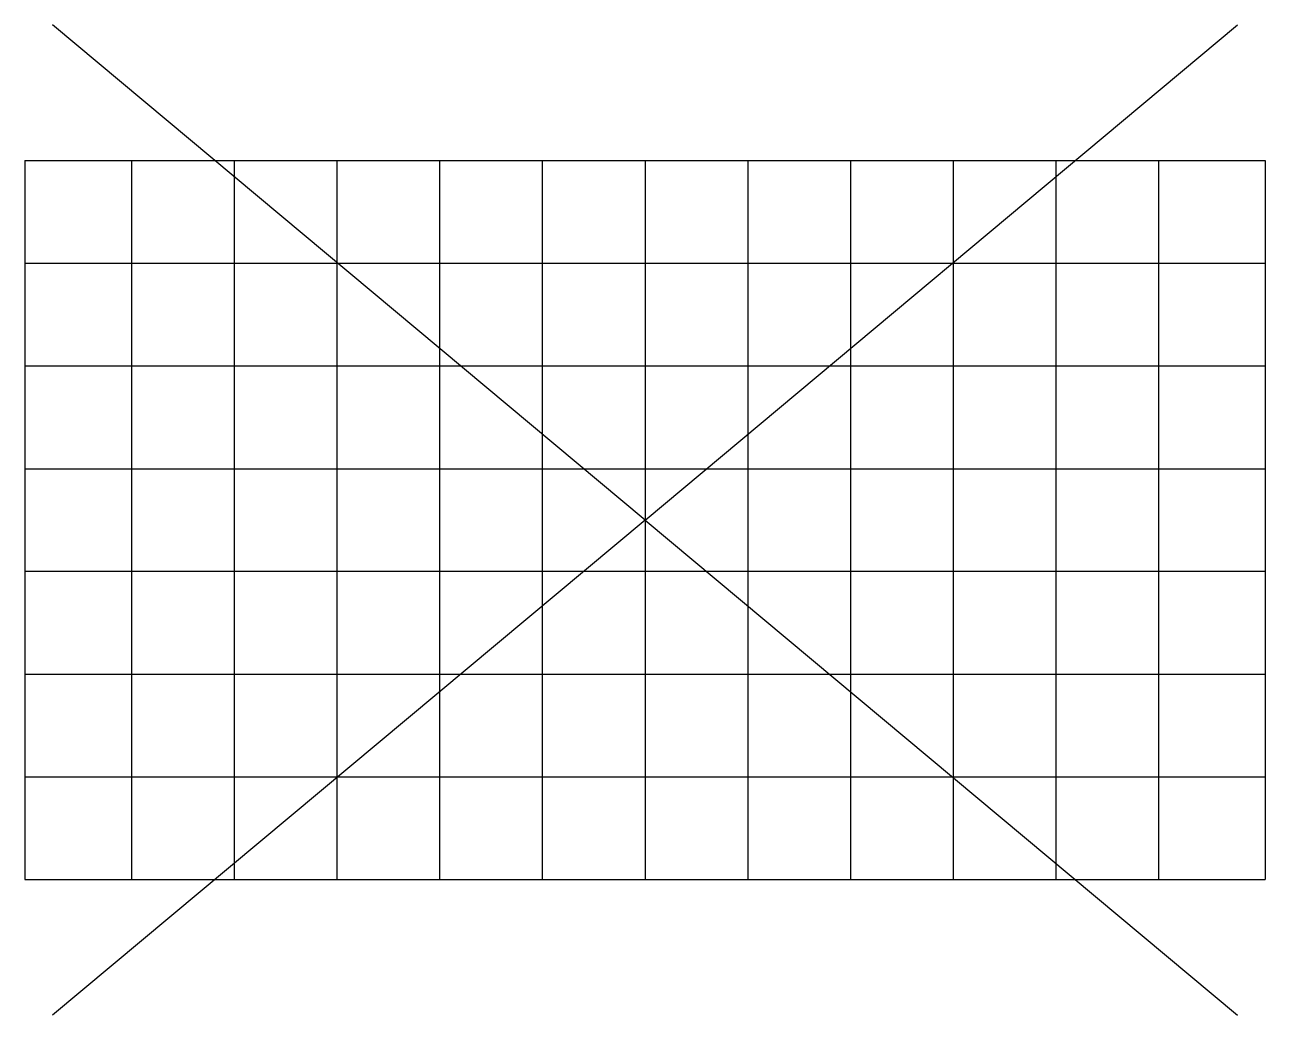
# Model space of a CAD drawing. Header units: metres. Extents: x -1.44 to 1.44, y -1.15 to 1.15.
import ezdxf

# ---------------------------------------------------------------- set-up
doc = ezdxf.new("R2010")
doc.units = ezdxf.units.M
doc.header["$LTSCALE"] = 0.2

msp = doc.modelspace()

# ---------------------------------------------------------------- linework, layer by layer
at = {"color": 0}
for q in [(-1.3784, 1.152), (1.3784, 1.152), (-1.3784, -1.152), (1.3784, -1.152)]:
    msp.add_line((0, 0), q, dxfattribs=at)
for p, q in [((-1.4427, 0.8361), (-1.4427, -0.8361)), ((-1.4427, 0.8361), (1.4427, 0.8361)), ((-1.1944, 0.8361), (-1.1944, -0.8361)), ((-1.1944, 0.8361), (-1.1944, -0.8361)), ((-0.9555, 0.8361), (-0.9555, -0.8361)), ((-0.9555, 0.8361), (-0.9555, -0.8361)), ((-0.7166, 0.8361), (-0.7166, -0.8361)), ((-0.7166, 0.8361), (-0.7166, -0.8361)), ((-0.4778, 0.8361), (-0.4778, -0.8361)), ((-0.4778, 0.8361), (-0.4778, -0.8361)), ((-0.2389, 0.8361), (-0.2389, -0.8361)), ((-0.2389, 0.8361), (-0.2389, -0.8361)), ((0, 0.8361), (0, -0.8361)), ((0, 0.8361), (0, -0.8361)), ((0.2389, 0.8361), (0.2389, -0.8361)), ((0.2389, 0.8361), (0.2389, -0.8361)), ((0.4778, 0.8361), (0.4778, -0.8361)), ((0.4778, 0.8361), (0.4778, -0.8361)), ((0.7166, 0.8361), (0.7166, -0.8361)), ((0.7166, 0.8361), (0.7166, -0.8361)), ((0.9555, 0.8361), (0.9555, -0.8361)), ((0.9555, 0.8361), (0.9555, -0.8361)), ((1.1944, 0.8361), (1.1944, -0.8361)), ((1.1944, 0.8361), (1.1944, -0.8361)), ((1.4427, 0.8361), (1.4427, -0.8361)), ((-1.4427, 0.5972), (1.4427, 0.5972)), ((-1.4427, 0.3583), (1.4427, 0.3583)), ((-1.4427, 0.1194), (1.4427, 0.1194)), ((-1.4427, -0.1194), (1.4427, -0.1194)), ((-1.4427, -0.3583), (1.4427, -0.3583)), ((-1.4427, -0.5972), (1.4427, -0.5972)), ((-1.4427, -0.8361), (1.4427, -0.8361))]:
    msp.add_line(p, q)

doc.saveas('drawing.dxf')
